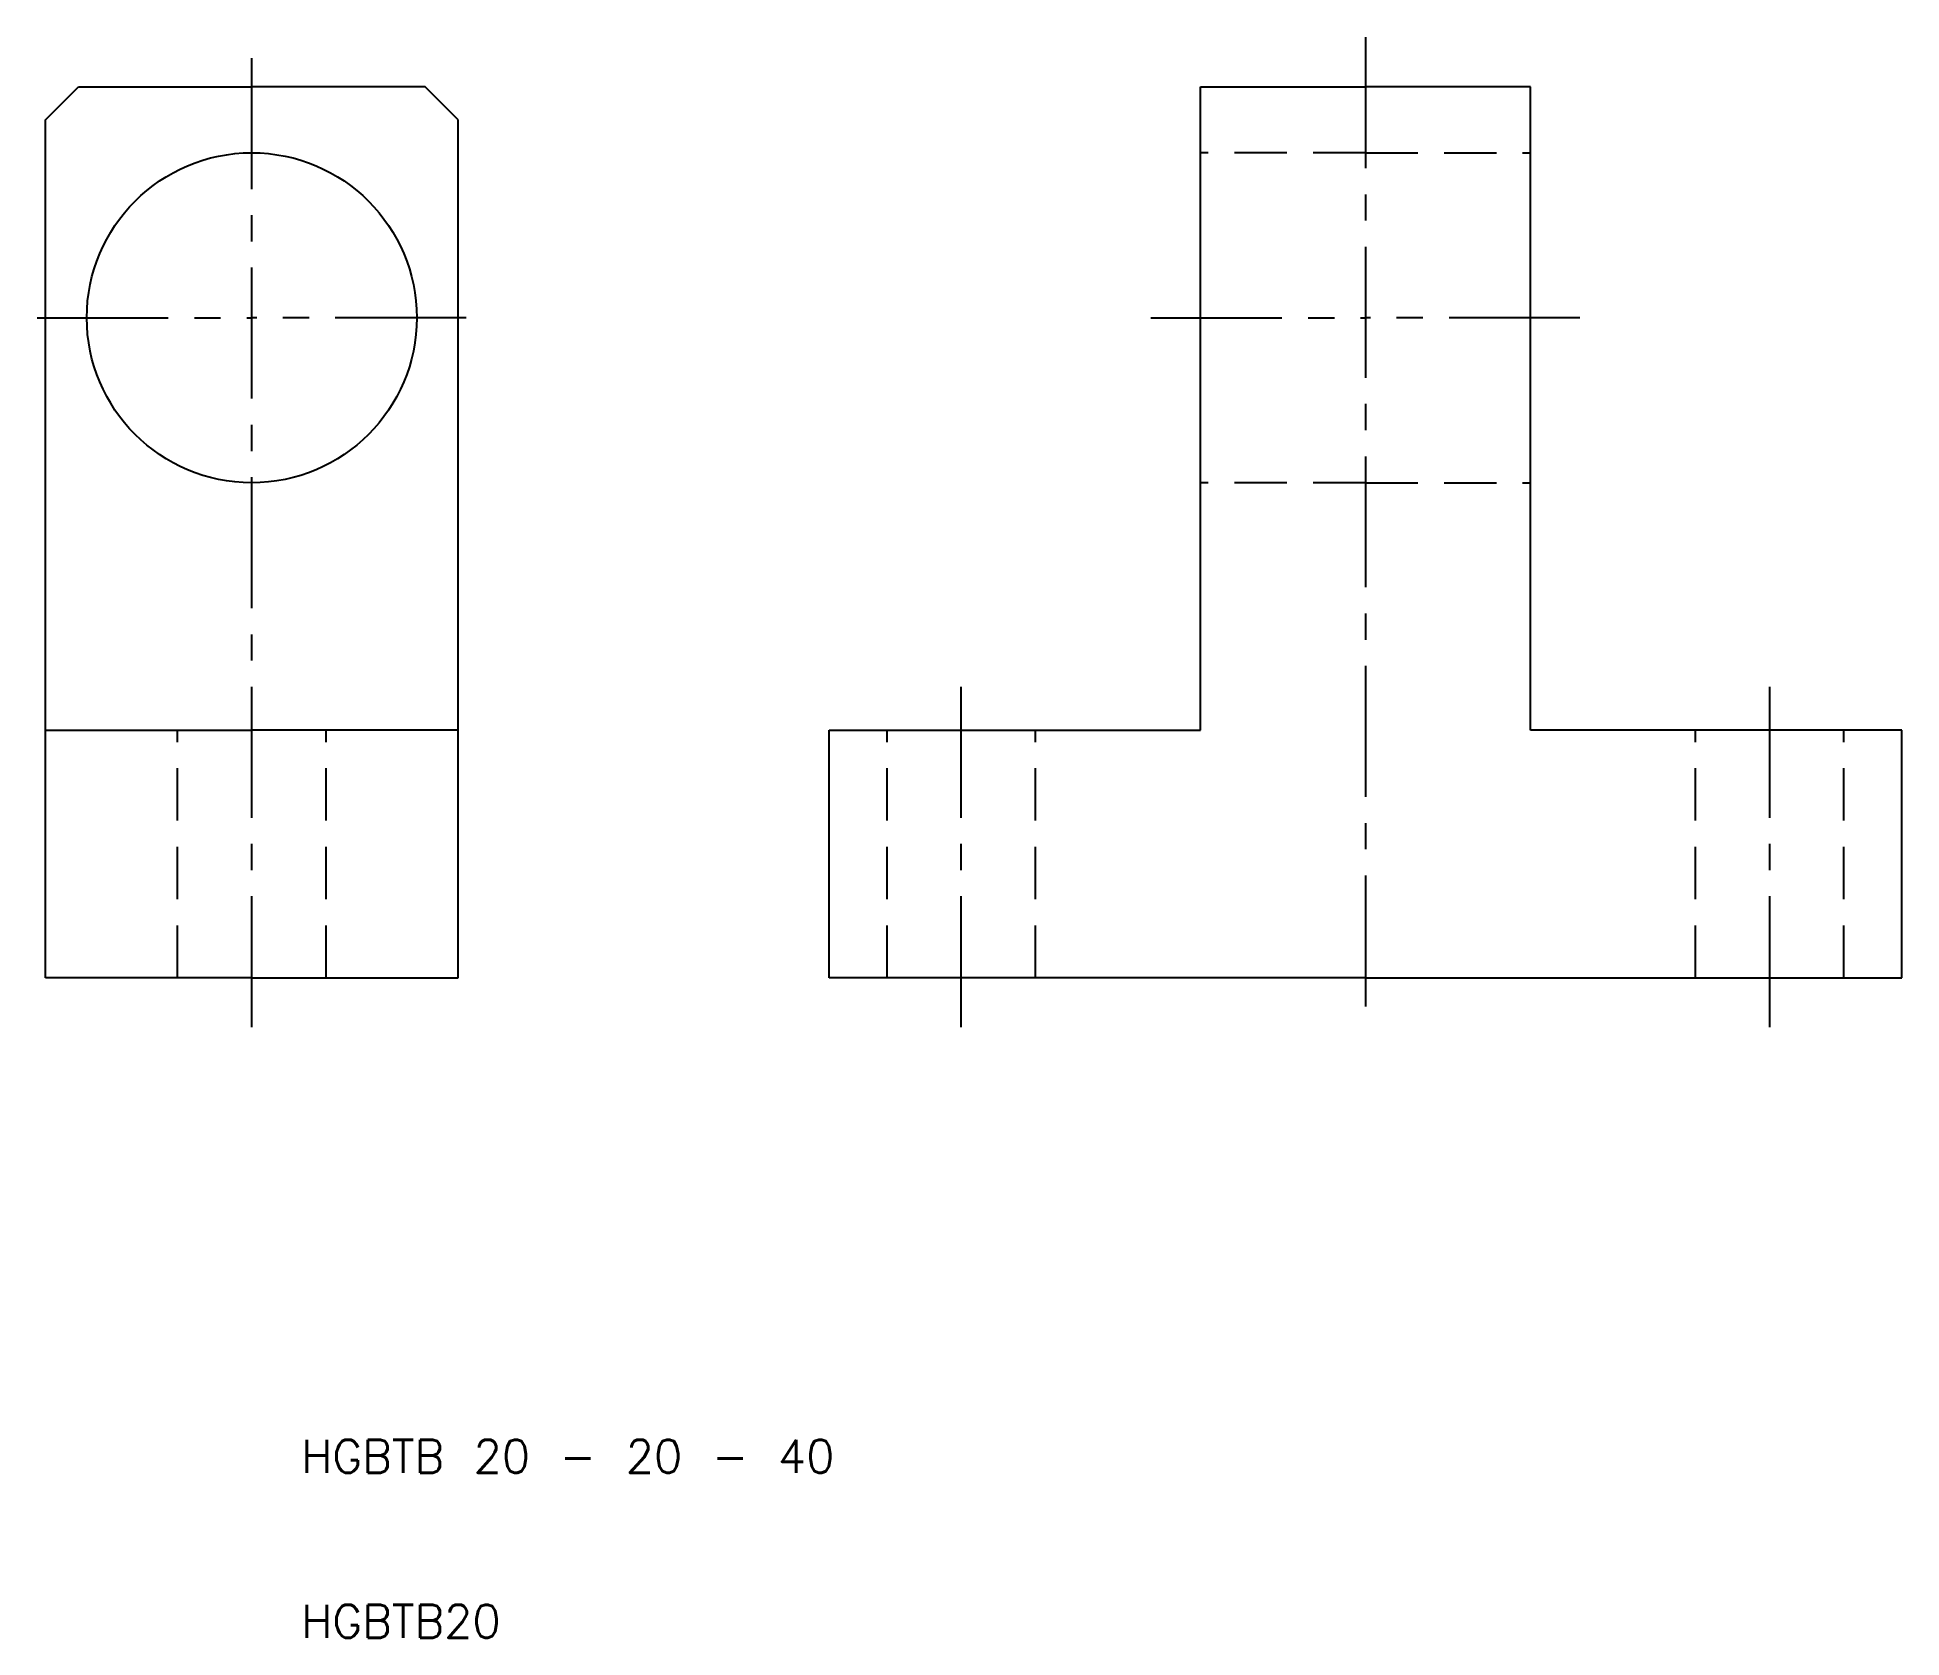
# Model space of a CAD drawing. Extents: x -6 to 107, y 10 to 107.
import ezdxf

# ---------------------------------------------------------------- set-up
doc = ezdxf.new("R2010")
doc.units = 0
doc.header["$LTSCALE"] = 0.25
doc.linetypes.add('CENTER', pattern=[50.8, 31.75, -6.35, 6.35, -6.35])
doc.linetypes.add('DASHED', pattern=[19.05, 12.7, -6.35])
doc.layers.get('0').update_dxf_attribs({"linetype": 'CONTINUOUS'})
doc.layers.add('CENTER', color=1, linetype='CENTER')
doc.styles.get("Standard").update_dxf_attribs({"font": 'txt.shx', "bigfont": 'extfont.shx'})

msp = doc.modelspace()

# ---------------------------------------------------------------- linework, layer by layer
for p, q in [((-5.5, 102), (-3.5, 104)), ((-3.5, 104), (7, 104)), ((17.5, 104), (7, 104)), ((19.5, 102), (17.5, 104)), ((64.5, 104), (74.5, 104)), ((64.5, 65), (64.5, 104)), ((84.5, 104), (74.5, 104)), ((84.5, 65), (84.5, 104)), ((-5.5, 50), (-5.5, 102)), ((19.5, 50), (19.5, 102)), ((-5.5, 65), (7, 65)), ((19.5, 65), (7, 65)), ((42, 50), (42, 65)), ((42, 65), (64.5, 65)), ((107, 65), (84.5, 65)), ((107, 50), (107, 65)), ((7, 50), (-5.5, 50)), ((7, 50), (19.5, 50)), ((74.5, 50), (42, 50)), ((74.5, 50), (107, 50))]:
    msp.add_line(p, q)
at = {"color": 3, "linetype": 'DASHED'}
for p, q in [((74.5, 100), (64.5, 100)), ((74.5, 100), (84.5, 100)), ((74.5, 80), (64.5, 80)), ((74.5, 80), (84.5, 80)), ((2.5, 50), (2.5, 65)), ((11.5, 50), (11.5, 65)), ((45.5, 50), (45.5, 65)), ((54.5, 50), (54.5, 65)), ((94.5, 50), (94.5, 65)), ((103.5, 50), (103.5, 65))]:
    msp.add_line(p, q, dxfattribs=at)
msp.add_circle((7, 90), 10)
at = {"layer": 'CENTER', "color": 1, "linetype": 'CENTER'}
for p, q in [((7, 47), (7, 107)), ((74.5, 107), (74.5, 47)), ((-6, 90), (7, 90)), ((20, 90), (7, 90)), ((61.5, 90), (74.5, 90)), ((87.5, 90), (74.5, 90)), ((50, 47), (50, 68)), ((99, 47), (99, 68))]:
    msp.add_line(p, q, dxfattribs=at)

# ---------------------------------------------------------------- texts
for s, p in [('HGBTB 20 - 20 - 40', (10, 20)), ('HGBTB20', (10, 10))]:
    msp.add_text(s, height=2).set_placement(p)

doc.saveas('drawing.dxf')
